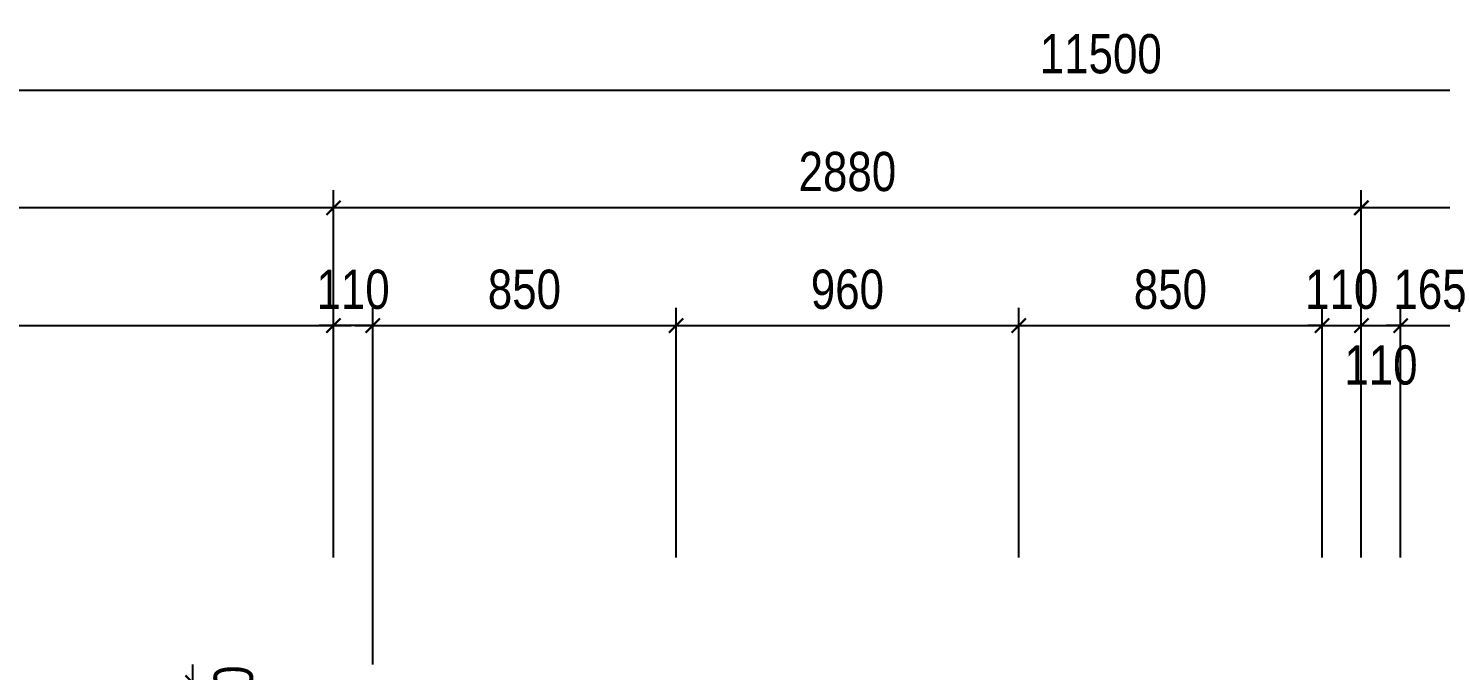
# Model space of a CAD drawing. Header units: millimetres. Extents: x -82962 to 19744, y -138000 to 4535.
# Drawn here: x -66937 to -62979, y -44655 to -42855 of the extents above; entities that cross this region are included whole.
import ezdxf

# ---------------------------------------------------------------- set-up
doc = ezdxf.new("R2010")
doc.units = ezdxf.units.MM
doc.header["$LTSCALE"] = 1000
doc.header["$MEASUREMENT"] = 0
doc.header["$PDMODE"] = 3
doc.layers.get('0').update_dxf_attribs({"lineweight": 30})
doc.layers.get('DEFPOINTS').update_dxf_attribs({"color": 4, "lineweight": 30})
doc.layers.add('THAY', color=4, linetype='Continuous', lineweight=30)
doc.styles.add('dim', font='arial.ttf', dxfattribs={"width": 0.8})
doc.dimstyles.new('1-100-100', dxfattribs={"dimscale": 0, "dimtxt": 2.2, "dimasz": 0.8, "dimexe": 1, "dimexo": 1, "dimgap": 0.9, "dimtad": 1, "dimdec": 0, "dimzin": 0, "dimdsep": 46, "dimtxsty": 'dim', "dimblk1": 'ARCHTICK', "dimblk2": 'ARCHTICK', "dimsah": 1, "dimcen": 1, "dimdle": 1, "dimclrd": 256, "dimclre": 256, "dimclrt": 1, "dimadec": 0, "dimazin": 0, "dimtfac": 0.0001, "dimtdec": 0, "dimtix": 1, "dimtmove": 2, "dimatfit": 3, "dimldrblk": 'DOT', "dimfxl": 100, "dimtolj": 1, "dimtzin": 0, "dimarcsym": 0})

# ---------------------------------------------------------------- blocks, each defined once
blk = doc.blocks.new('_ARCHTICK')
at = {"color": 0, "linetype": 'ByBlock', "const_width": 0.15}
blk.add_lwpolyline([(-0.5, -0.5), (0.5, 0.5)], dxfattribs=at)
blk = doc.blocks.new('*D1286')
at = {"layer": 'DEFPOINTS', "color": 0, "ltscale": 0.2, "transparency": 16777216}
for p in [(-66081.9, -43688.2), (-69571.9, -44388.2), (-66081.9, -44388.2)]:
    blk.add_point(p, dxfattribs=at)
at = {"layer": 'THAY', "lineweight": -2, "ltscale": 0.2, "transparency": 16777216}
for p, q in [((-69571.9, -44338.2), (-69571.9, -43638.2)), ((-66081.9, -44338.2), (-66081.9, -43638.2)), ((-69621.9, -43688.2), (-66031.9, -43688.2))]:
    blk.add_line(p, q, dxfattribs=at)
at = {"layer": 'THAY', "lineweight": -2, "ltscale": 0.2, "transparency": 16777216, "xscale": 40.00000032884265, "yscale": 40.00000032884265, "zscale": 40.00000032884265, "rotation": 180}
blk.add_blockref('_ARCHTICK', (-69571.9, -43688.2), dxfattribs=at)
at = {"layer": 'THAY', "lineweight": -2, "ltscale": 0.2, "transparency": 16777216, "xscale": 40.00000032884265, "yscale": 40.00000032884265, "zscale": 40.00000032884265}
blk.add_blockref('_ARCHTICK', (-66081.9, -43688.2), dxfattribs=at)
at = {"layer": 'THAY', "color": 1, "ltscale": 0.2, "transparency": 16777216, "insert": (-67826.9, -43587), "char_height": 110, "attachment_point": 5, "style": 'dim'}
blk.add_mtext('\\A1;3490', dxfattribs=at)
blk = doc.blocks.new('_DOT')
at = {"color": 0, "linetype": 'ByBlock', "ltscale": 10}
blk.add_line((-0.5, 0), (-1, 0), dxfattribs=at)
at = {"color": 0, "linetype": 'ByBlock', "ltscale": 10, "const_width": 0.5}
blk.add_lwpolyline([(-0.25, 0, 1), (0.25, 0, 1)], format="xyb", close=True, dxfattribs=at)
blk = doc.blocks.new('*D1287')
at = {"layer": 'DEFPOINTS', "color": 0, "ltscale": 0.2, "transparency": 16777216}
for p in [(-65121.9, -43688.2), (-65971.9, -44388.2), (-65121.9, -44388.2)]:
    blk.add_point(p, dxfattribs=at)
at = {"layer": 'THAY', "lineweight": -2, "ltscale": 0.2, "transparency": 16777216}
for p, q in [((-65971.9, -44338.2), (-65971.9, -43638.2)), ((-65121.9, -44338.2), (-65121.9, -43638.2)), ((-66021.9, -43688.2), (-65071.9, -43688.2))]:
    blk.add_line(p, q, dxfattribs=at)
at = {"layer": 'THAY', "lineweight": -2, "ltscale": 0.2, "transparency": 16777216, "xscale": 40.00000032884265, "yscale": 40.00000032884265, "zscale": 40.00000032884265, "rotation": 180}
blk.add_blockref('_ARCHTICK', (-65971.9, -43688.2), dxfattribs=at)
at = {"layer": 'THAY', "lineweight": -2, "ltscale": 0.2, "transparency": 16777216, "xscale": 40.00000032884265, "yscale": 40.00000032884265, "zscale": 40.00000032884265}
blk.add_blockref('_ARCHTICK', (-65121.9, -43688.2), dxfattribs=at)
at = {"layer": 'THAY', "color": 1, "ltscale": 0.2, "transparency": 16777216, "insert": (-65546.9, -43587.1), "char_height": 110, "attachment_point": 5, "style": 'dim'}
blk.add_mtext('\\A1;850', dxfattribs=at)
blk = doc.blocks.new('*D1288')
at = {"layer": 'DEFPOINTS', "color": 0, "ltscale": 0.2, "transparency": 16777216}
for p in [(-64161.9, -43688.2), (-65121.9, -44388.2), (-64161.9, -44388.2)]:
    blk.add_point(p, dxfattribs=at)
at = {"layer": 'THAY', "lineweight": -2, "ltscale": 0.2, "transparency": 16777216}
for p, q in [((-65121.9, -44338.2), (-65121.9, -43638.2)), ((-64161.9, -44338.2), (-64161.9, -43638.2)), ((-65171.9, -43688.2), (-64111.9, -43688.2))]:
    blk.add_line(p, q, dxfattribs=at)
at = {"layer": 'THAY', "lineweight": -2, "ltscale": 0.2, "transparency": 16777216, "xscale": 40.00000032884265, "yscale": 40.00000032884265, "zscale": 40.00000032884265, "rotation": 180}
blk.add_blockref('_ARCHTICK', (-65121.9, -43688.2), dxfattribs=at)
at = {"layer": 'THAY', "lineweight": -2, "ltscale": 0.2, "transparency": 16777216, "xscale": 40.00000032884265, "yscale": 40.00000032884265, "zscale": 40.00000032884265}
blk.add_blockref('_ARCHTICK', (-64161.9, -43688.2), dxfattribs=at)
at = {"layer": 'THAY', "color": 1, "ltscale": 0.2, "transparency": 16777216, "insert": (-64641.9, -43587.1), "char_height": 110, "attachment_point": 5, "style": 'dim'}
blk.add_mtext('\\A1;960', dxfattribs=at)
blk = doc.blocks.new('*D1289')
at = {"layer": 'DEFPOINTS', "color": 0, "ltscale": 0.2, "transparency": 16777216}
for p in [(-63201.9, -43688.2), (-63311.9, -44388.2), (-63201.9, -44388.2)]:
    blk.add_point(p, dxfattribs=at)
at = {"layer": 'THAY', "lineweight": -2, "ltscale": 0.2, "transparency": 16777216}
for p, q in [((-63311.9, -44338.2), (-63311.9, -43638.2)), ((-63201.9, -44338.2), (-63201.9, -43638.2)), ((-63311.9, -43688.2), (-63351.9, -43688.2)), ((-63311.9, -43688.2), (-63201.9, -43688.2)), ((-63201.9, -43688.2), (-63161.9, -43688.2))]:
    blk.add_line(p, q, dxfattribs=at)
at = {"layer": 'THAY', "lineweight": -2, "ltscale": 0.2, "transparency": 16777216, "xscale": 40.00000032884265, "yscale": 40.00000032884265, "zscale": 40.00000032884265}
blk.add_blockref('_ARCHTICK', (-63311.9, -43688.2), dxfattribs=at)
at = {"layer": 'THAY', "lineweight": -2, "ltscale": 0.2, "transparency": 16777216, "xscale": 40.00000032884265, "yscale": 40.00000032884265, "zscale": 40.00000032884265, "rotation": 180}
blk.add_blockref('_ARCHTICK', (-63201.9, -43688.2), dxfattribs=at)
at = {"layer": 'THAY', "color": 1, "ltscale": 0.2, "transparency": 16777216, "insert": (-63256.9, -43587.1), "char_height": 110, "attachment_point": 5, "style": 'dim'}
blk.add_mtext('\\A1;110', dxfattribs=at)
blk = doc.blocks.new('*D1290')
at = {"layer": 'DEFPOINTS', "color": 0, "ltscale": 0.2, "transparency": 16777216}
for p in [(-63091.9, -43688.2), (-63201.9, -44388.2), (-63091.9, -44388.2)]:
    blk.add_point(p, dxfattribs=at)
at = {"layer": 'THAY', "lineweight": -2, "ltscale": 0.2, "transparency": 16777216}
for p, q in [((-63201.9, -44338.2), (-63201.9, -43638.2)), ((-63091.9, -44338.2), (-63091.9, -43638.2)), ((-63251.9, -43688.2), (-63041.9, -43688.2))]:
    blk.add_line(p, q, dxfattribs=at)
at = {"layer": 'THAY', "lineweight": -2, "ltscale": 0.2, "transparency": 16777216, "xscale": 40.00000032884265, "yscale": 40.00000032884265, "zscale": 40.00000032884265, "rotation": 180}
blk.add_blockref('_ARCHTICK', (-63201.9, -43688.2), dxfattribs=at)
at = {"layer": 'THAY', "lineweight": -2, "ltscale": 0.2, "transparency": 16777216, "xscale": 40.00000032884265, "yscale": 40.00000032884265, "zscale": 40.00000032884265}
blk.add_blockref('_ARCHTICK', (-63091.9, -43688.2), dxfattribs=at)
at = {"layer": 'THAY', "color": 1, "ltscale": 0.2, "transparency": 16777216, "insert": (-63146.9, -43799.3), "char_height": 110, "attachment_point": 5, "style": 'dim'}
blk.add_mtext('\\A1;110', dxfattribs=at)
blk = doc.blocks.new('*D1291')
at = {"layer": 'DEFPOINTS', "color": 0, "ltscale": 0.2, "transparency": 16777216}
for p in [(-62926.9, -43688.2), (-63091.9, -44388.2), (-62926.9, -44388.2)]:
    blk.add_point(p, dxfattribs=at)
at = {"layer": 'THAY', "lineweight": -2, "ltscale": 0.2, "transparency": 16777216}
for p, q in [((-63091.9, -44338.2), (-63091.9, -43638.2)), ((-62926.9, -44338.2), (-62926.9, -43638.2)), ((-63091.9, -43688.2), (-63131.9, -43688.2)), ((-63091.9, -43688.2), (-62926.9, -43688.2)), ((-62926.9, -43688.2), (-62886.9, -43688.2))]:
    blk.add_line(p, q, dxfattribs=at)
at = {"layer": 'THAY', "lineweight": -2, "ltscale": 0.2, "transparency": 16777216, "xscale": 40.00000032884265, "yscale": 40.00000032884265, "zscale": 40.00000032884265}
blk.add_blockref('_ARCHTICK', (-63091.9, -43688.2), dxfattribs=at)
at = {"layer": 'THAY', "lineweight": -2, "ltscale": 0.2, "transparency": 16777216, "xscale": 40.00000032884265, "yscale": 40.00000032884265, "zscale": 40.00000032884265, "rotation": 180}
blk.add_blockref('_ARCHTICK', (-62926.9, -43688.2), dxfattribs=at)
at = {"layer": 'THAY', "color": 1, "ltscale": 0.2, "transparency": 16777216, "insert": (-63009.4, -43587.1), "char_height": 110, "attachment_point": 5, "style": 'dim'}
blk.add_mtext('\\A1;165', dxfattribs=at)
blk = doc.blocks.new('*D1296')
at = {"layer": 'DEFPOINTS', "color": 0, "ltscale": 0.2, "transparency": 16777216}
for p in [(-63201.9, -43358.2), (-63201.9, -44388.2), (-61381.9, -44388.2)]:
    blk.add_point(p, dxfattribs=at)
at = {"layer": 'THAY', "lineweight": -2, "ltscale": 0.2, "transparency": 16777216}
for p, q in [((-63201.9, -44338.2), (-63201.9, -43308.2)), ((-61381.9, -44338.2), (-61381.9, -43308.2)), ((-61331.9, -43358.2), (-63251.9, -43358.2))]:
    blk.add_line(p, q, dxfattribs=at)
at = {"layer": 'THAY', "lineweight": -2, "ltscale": 0.2, "transparency": 16777216, "xscale": 40.00000032884265, "yscale": 40.00000032884265, "zscale": 40.00000032884265, "rotation": 180}
blk.add_blockref('_ARCHTICK', (-63201.9, -43358.2), dxfattribs=at)
at = {"layer": 'THAY', "lineweight": -2, "ltscale": 0.2, "transparency": 16777216, "xscale": 40.00000032884265, "yscale": 40.00000032884265, "zscale": 40.00000032884265}
blk.add_blockref('_ARCHTICK', (-61381.9, -43358.2), dxfattribs=at)
at = {"layer": 'THAY', "color": 1, "ltscale": 0.2, "transparency": 16777216, "insert": (-62291.9, -43257.1), "char_height": 110, "attachment_point": 5, "style": 'dim'}
blk.add_mtext('\\A1;1820', dxfattribs=at)
blk = doc.blocks.new('*D1297')
at = {"layer": 'DEFPOINTS', "color": 0, "ltscale": 0.2, "transparency": 16777216}
for p in [(-66081.9, -43358.2), (-66081.9, -44388.2), (-63201.9, -44388.2)]:
    blk.add_point(p, dxfattribs=at)
at = {"layer": 'THAY', "lineweight": -2, "ltscale": 0.2, "transparency": 16777216}
for p, q in [((-66081.9, -44338.2), (-66081.9, -43308.2)), ((-63201.9, -44338.2), (-63201.9, -43308.2)), ((-63151.9, -43358.2), (-66131.9, -43358.2))]:
    blk.add_line(p, q, dxfattribs=at)
at = {"layer": 'THAY', "lineweight": -2, "ltscale": 0.2, "transparency": 16777216, "xscale": 40.00000032884265, "yscale": 40.00000032884265, "zscale": 40.00000032884265, "rotation": 180}
blk.add_blockref('_ARCHTICK', (-66081.9, -43358.2), dxfattribs=at)
at = {"layer": 'THAY', "lineweight": -2, "ltscale": 0.2, "transparency": 16777216, "xscale": 40.00000032884265, "yscale": 40.00000032884265, "zscale": 40.00000032884265}
blk.add_blockref('_ARCHTICK', (-63201.9, -43358.2), dxfattribs=at)
at = {"layer": 'THAY', "color": 1, "ltscale": 0.2, "transparency": 16777216, "insert": (-64641.9, -43257.1), "char_height": 110, "attachment_point": 5, "style": 'dim'}
blk.add_mtext('\\A1;2880', dxfattribs=at)
blk = doc.blocks.new('*D1298')
at = {"layer": 'DEFPOINTS', "color": 0, "ltscale": 0.2, "transparency": 16777216}
for p in [(-69681.9, -43358.2), (-69681.9, -44388.2), (-66081.9, -44388.2)]:
    blk.add_point(p, dxfattribs=at)
at = {"layer": 'THAY', "lineweight": -2, "ltscale": 0.2, "transparency": 16777216}
for p, q in [((-69681.9, -44338.2), (-69681.9, -43308.2)), ((-66081.9, -44338.2), (-66081.9, -43308.2)), ((-66031.9, -43358.2), (-69731.9, -43358.2))]:
    blk.add_line(p, q, dxfattribs=at)
at = {"layer": 'THAY', "lineweight": -2, "ltscale": 0.2, "transparency": 16777216, "xscale": 40.00000032884265, "yscale": 40.00000032884265, "zscale": 40.00000032884265, "rotation": 180}
blk.add_blockref('_ARCHTICK', (-69681.9, -43358.2), dxfattribs=at)
at = {"layer": 'THAY', "lineweight": -2, "ltscale": 0.2, "transparency": 16777216, "xscale": 40.00000032884265, "yscale": 40.00000032884265, "zscale": 40.00000032884265}
blk.add_blockref('_ARCHTICK', (-66081.9, -43358.2), dxfattribs=at)
at = {"layer": 'THAY', "color": 1, "ltscale": 0.2, "transparency": 16777216, "insert": (-67881.9, -43257), "char_height": 110, "attachment_point": 5, "style": 'dim'}
blk.add_mtext('\\A1;3600', dxfattribs=at)
blk = doc.blocks.new('*D1300')
at = {"layer": 'DEFPOINTS', "color": 0, "ltscale": 0.2, "transparency": 16777216}
for p in [(-58181.9, -43028.2), (-69681.9, -44388.2), (-58181.9, -44388.2)]:
    blk.add_point(p, dxfattribs=at)
at = {"layer": 'THAY', "lineweight": -2, "ltscale": 0.2, "transparency": 16777216}
for p, q in [((-69681.9, -44338.2), (-69681.9, -42978.2)), ((-58181.9, -44338.2), (-58181.9, -42978.2)), ((-69731.9, -43028.2), (-58131.9, -43028.2))]:
    blk.add_line(p, q, dxfattribs=at)
at = {"layer": 'THAY', "lineweight": -2, "ltscale": 0.2, "transparency": 16777216, "xscale": 40.00000032884265, "yscale": 40.00000032884265, "zscale": 40.00000032884265, "rotation": 180}
blk.add_blockref('_ARCHTICK', (-69681.9, -43028.2), dxfattribs=at)
at = {"layer": 'THAY', "lineweight": -2, "ltscale": 0.2, "transparency": 16777216, "xscale": 40.00000032884265, "yscale": 40.00000032884265, "zscale": 40.00000032884265}
blk.add_blockref('_ARCHTICK', (-58181.9, -43028.2), dxfattribs=at)
at = {"layer": 'THAY', "color": 1, "ltscale": 0.2, "transparency": 16777216, "insert": (-63931.9, -42927.1), "char_height": 110, "attachment_point": 5, "style": 'dim'}
blk.add_mtext('\\A1;11500', dxfattribs=at)
blk = doc.blocks.new('*D1319')
at = {"layer": 'DEFPOINTS', "color": 0, "ltscale": 0.2, "transparency": 16777216}
for p in [(-63311.9, -43688.2), (-64161.9, -44388.2), (-63311.9, -44388.2)]:
    blk.add_point(p, dxfattribs=at)
at = {"layer": 'THAY', "lineweight": -2, "ltscale": 0.2, "transparency": 16777216}
for p, q in [((-64161.9, -44338.2), (-64161.9, -43638.2)), ((-63311.9, -44338.2), (-63311.9, -43638.2)), ((-64211.9, -43688.2), (-63261.9, -43688.2))]:
    blk.add_line(p, q, dxfattribs=at)
at = {"layer": 'THAY', "lineweight": -2, "ltscale": 0.2, "transparency": 16777216, "xscale": 40.00000032884265, "yscale": 40.00000032884265, "zscale": 40.00000032884265, "rotation": 180}
blk.add_blockref('_ARCHTICK', (-64161.9, -43688.2), dxfattribs=at)
at = {"layer": 'THAY', "lineweight": -2, "ltscale": 0.2, "transparency": 16777216, "xscale": 40.00000032884265, "yscale": 40.00000032884265, "zscale": 40.00000032884265}
blk.add_blockref('_ARCHTICK', (-63311.9, -43688.2), dxfattribs=at)
at = {"layer": 'THAY', "color": 1, "ltscale": 0.2, "transparency": 16777216, "insert": (-63736.9, -43587.1), "char_height": 110, "attachment_point": 5, "style": 'dim'}
blk.add_mtext('\\A1;850', dxfattribs=at)
blk = doc.blocks.new('*D1320')
at = {"layer": 'DEFPOINTS', "color": 0, "ltscale": 0.2, "transparency": 16777216}
for p in [(-66081.9, -43688.2), (-66081.9, -44161.9), (-65971.9, -44688.2)]:
    blk.add_point(p, dxfattribs=at)
at = {"layer": 'THAY', "lineweight": -2, "ltscale": 0.2, "transparency": 16777216}
for p, q in [((-66081.9, -44111.9), (-66081.9, -43638.2)), ((-65971.9, -44638.2), (-65971.9, -43638.2)), ((-66081.9, -43688.2), (-66121.9, -43688.2)), ((-65971.9, -43688.2), (-66081.9, -43688.2)), ((-65971.9, -43688.2), (-65931.9, -43688.2))]:
    blk.add_line(p, q, dxfattribs=at)
at = {"layer": 'THAY', "lineweight": -2, "ltscale": 0.2, "transparency": 16777216, "xscale": 40.00000032884265, "yscale": 40.00000032884265, "zscale": 40.00000032884265}
blk.add_blockref('_ARCHTICK', (-66081.9, -43688.2), dxfattribs=at)
at = {"layer": 'THAY', "lineweight": -2, "ltscale": 0.2, "transparency": 16777216, "xscale": 40.00000032884265, "yscale": 40.00000032884265, "zscale": 40.00000032884265, "rotation": 180}
blk.add_blockref('_ARCHTICK', (-65971.9, -43688.2), dxfattribs=at)
at = {"layer": 'THAY', "color": 1, "ltscale": 0.2, "transparency": 16777216, "insert": (-66026.9, -43587.1), "char_height": 110, "attachment_point": 5, "style": 'dim'}
blk.add_mtext('\\A1;110', dxfattribs=at)
blk = doc.blocks.new('*D1335')
at = {"layer": 'DEFPOINTS', "color": 0, "ltscale": 0.2, "transparency": 16777216}
for p in [(-66191.9, -44688.2), (-66476.8, -44798.2), (-66081.9, -44798.2)]:
    blk.add_point(p, dxfattribs=at)
at = {"layer": 'THAY', "lineweight": -2, "ltscale": 0.2, "transparency": 16777216}
for p, q in [((-66476.8, -44638.2), (-66476.8, -44848.2)), ((-66241.9, -44688.2), (-66526.8, -44688.2)), ((-66131.9, -44798.2), (-66526.8, -44798.2))]:
    blk.add_line(p, q, dxfattribs=at)
at = {"layer": 'THAY', "lineweight": -2, "ltscale": 0.2, "transparency": 16777216, "xscale": 40.00000032884265, "yscale": 40.00000032884265, "zscale": 40.00000032884265}
for p, rotation in [((-66476.8, -44688.2), 90), ((-66476.8, -44798.2), 270)]:
    blk.add_blockref('_ARCHTICK', p, dxfattribs=dict(at, rotation=rotation))
at = {"layer": 'THAY', "color": 1, "ltscale": 0.2, "transparency": 16777216, "insert": (-66361.8, -44743.2), "char_height": 110, "attachment_point": 5, "rotation": 90, "style": 'dim'}
blk.add_mtext('\\A1;110', dxfattribs=at)

msp = doc.modelspace()

# ---------------------------------------------------------------- dimensions: what is measured, and where the dimension line sits
at = {"layer": 'THAY', "ltscale": 0.2}
for base, p1, p2, picture, middle in [((-58181.86937, -43028.23713), (-69681.86937, -44388.23714), (-58181.86937, -44388.23714), '*D1300', (-63931.86937, -42927.0741)), ((-69681.86937, -43358.23713), (-66081.86937, -44388.23714), (-69681.86937, -44388.23714), '*D1298', (-67881.86937, -43257.03659)), ((-66081.86937, -43358.23713), (-63201.86937, -44388.23714), (-66081.86937, -44388.23714), '*D1297', (-64641.86937, -43257.0741)), ((-63201.86937, -43358.23713), (-61381.86937, -44388.23714), (-63201.86937, -44388.23714), '*D1296', (-62291.86937, -43257.0741)), ((-66081.86937, -43688.23714), (-69571.86937, -44388.23714), (-66081.86937, -44388.23714), '*D1286', (-67826.86937, -43587.03659)), ((-66081.86937, -43688.23714), (-65971.86937, -44688.23714), (-66081.86937, -44161.91349), '*D1320', (-66026.86937, -43587.07411)), ((-65121.86937, -43688.23714), (-65971.86937, -44388.23714), (-65121.86937, -44388.23714), '*D1287', (-65546.86937, -43587.07411)), ((-64161.86937, -43688.23714), (-65121.86937, -44388.23714), (-64161.86937, -44388.23714), '*D1288', (-64641.86937, -43587.07411)), ((-63311.86937, -43688.23714), (-64161.86937, -44388.23714), (-63311.86937, -44388.23714), '*D1319', (-63736.86937, -43587.07411)), ((-63201.86937, -43688.23714), (-63311.86937, -44388.23714), (-63201.86937, -44388.23714), '*D1289', (-63256.86937, -43587.07411)), ((-62926.86937, -43688.23714), (-63091.86937, -44388.23714), (-62926.86937, -44388.23714), '*D1291', (-63009.36937, -43587.07411))]:
    dim = msp.add_linear_dim(base=base, p1=p1, p2=p2, dimstyle='1-100-100', override={"dimscale": 50}, dxfattribs=at)
    dim.commit()
    dim.dimension.update_dxf_attribs({"geometry": picture, "text_midpoint": middle})
dim = msp.add_linear_dim(base=(-63091.86937, -43688.23714), p1=(-63201.86937, -44388.23714), p2=(-63091.86937, -44388.23714), dimstyle='1-100-100', override={"dimscale": 50}, dxfattribs=at)
dim.commit()
dim.dimension.update_dxf_attribs({"geometry": '*D1290', "text_midpoint": (-63146.86937, -43799.34178), "dimtype": 160})
dim = msp.add_linear_dim(base=(-66476.83993, -44798.23714), p1=(-66191.86937, -44688.23714), p2=(-66081.86937, -44798.23714), angle=90, dimstyle='1-100-100', override={"dimscale": 50}, dxfattribs=at)
dim.commit()
dim.dimension.update_dxf_attribs({"geometry": '*D1335', "text_midpoint": (-66361.80474, -44743.23714), "dimtype": 160})

doc.saveas('drawing.dxf')
